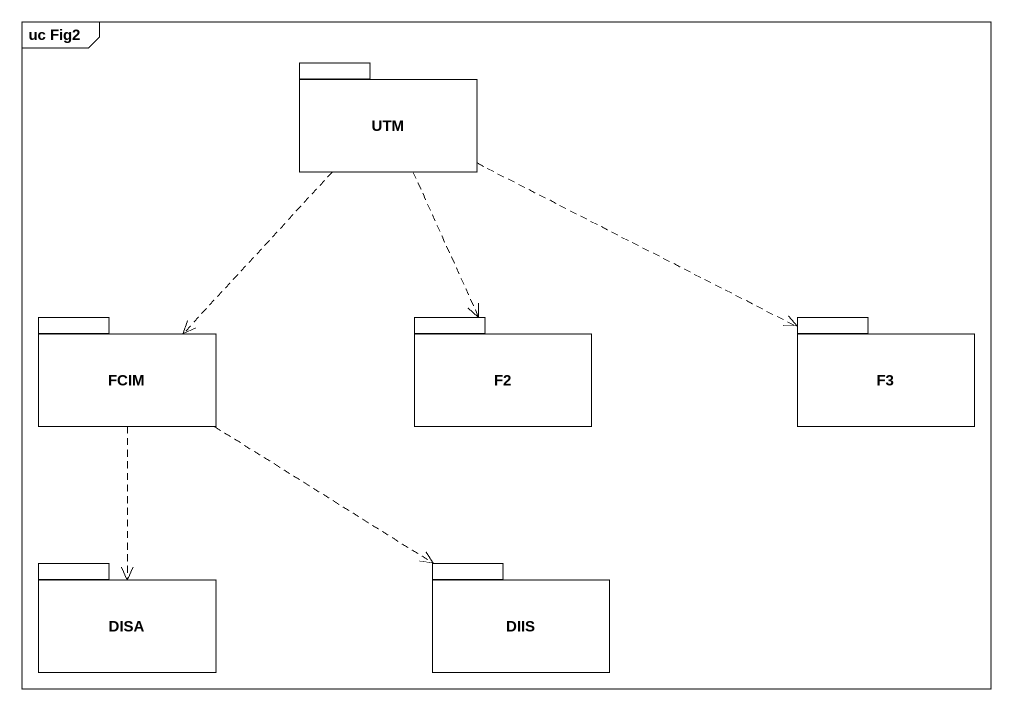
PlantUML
@startuml
mainframe uc Fig2
package UTM {
}
package FCIM {
}
package F2 {
}
package F3 {
}
package DISA {
}
package DIIS {
}
UTM ..> FCIM
UTM ..> F2
UTM .right.> F3
FCIM ..> DISA
FCIM ..> DIIS
@enduml
